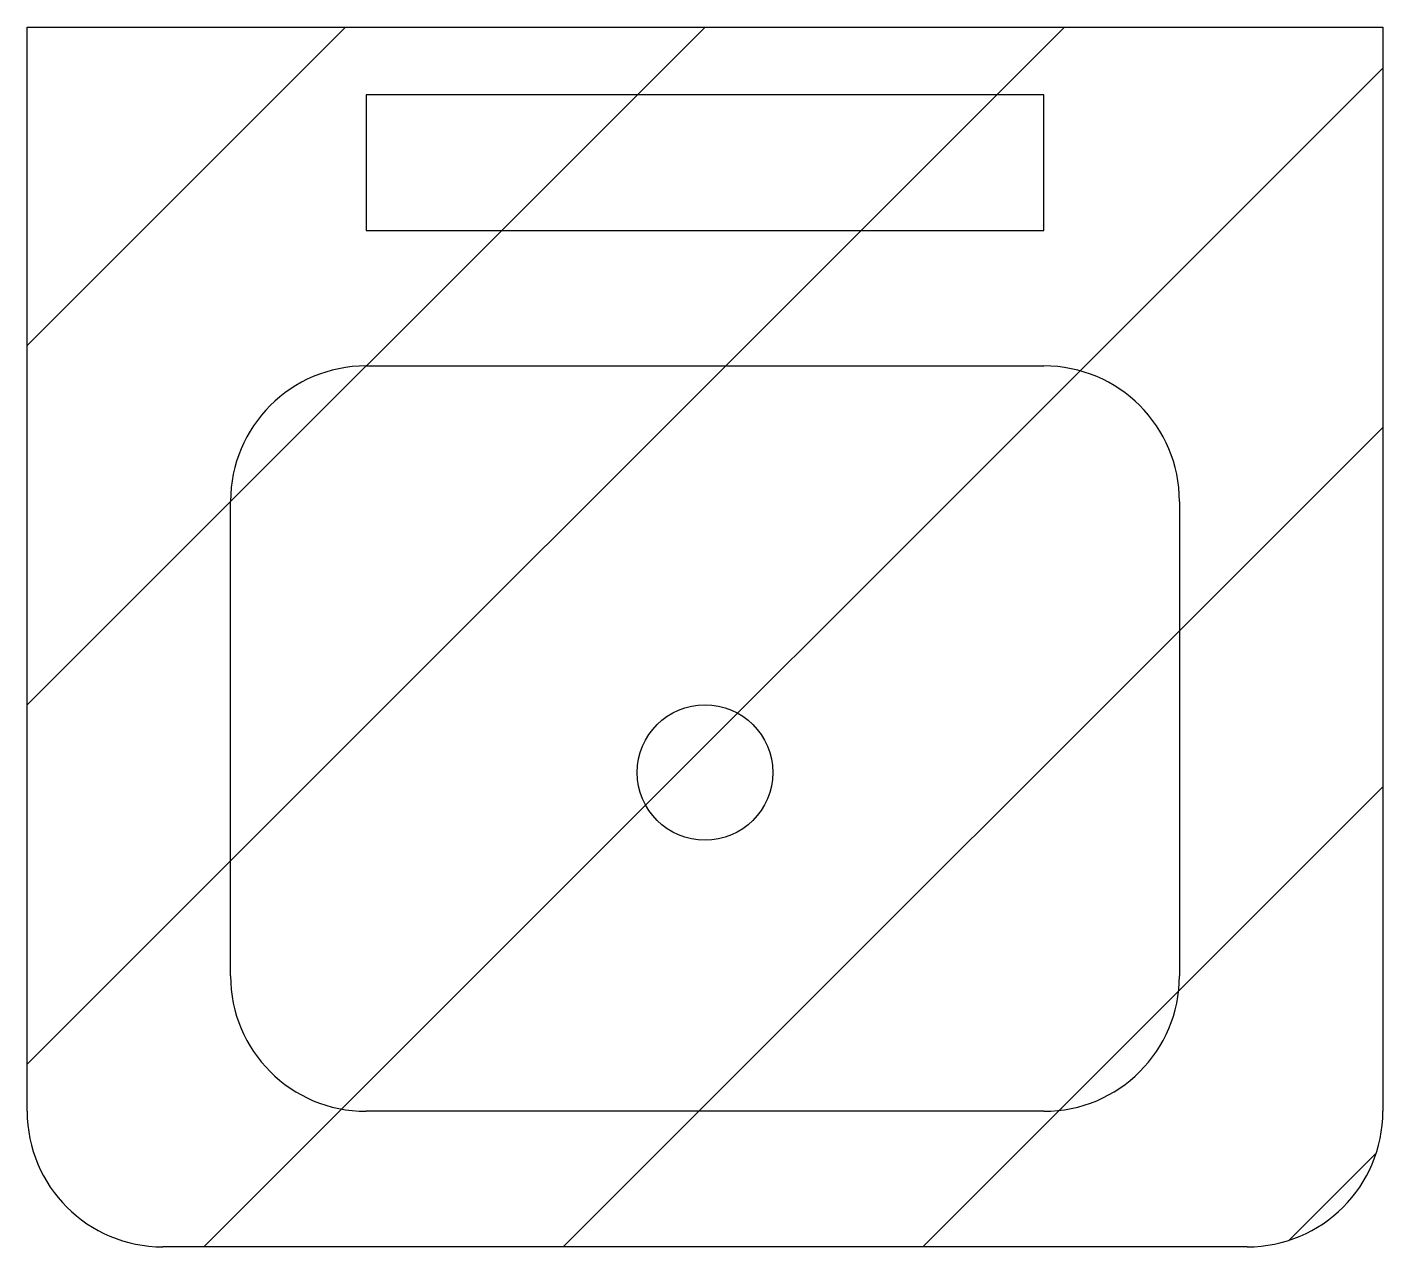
# Model space of a CAD drawing. Extents: x -10 to 10, y -18 to 0.
import ezdxf

# ---------------------------------------------------------------- set-up
doc = ezdxf.new("R2010")
doc.units = 0
doc.header["$LTSCALE"] = 0.375
doc.header["$MEASUREMENT"] = 0
doc.layers.get('0').update_dxf_attribs({"linetype": 'CONTINUOUS'})

msp = doc.modelspace()

# ---------------------------------------------------------------- hatches: boundary and pattern name
h = msp.add_hatch()
h.set_pattern_fill('ANSI31', color=256, scale=30, style=0)
edge = h.paths.add_edge_path()
edge.add_line((-10, 0), (10, 0))
edge.add_line((10, 0), (10, -16))
edge.add_arc((8, -16), 2, -90, 0, ccw=False)
edge.add_line((8, -18), (-8, -18))
edge.add_arc((-8, -16), 2, 180, 270, ccw=False)
edge.add_line((-10, -16), (-10, 0))

# ---------------------------------------------------------------- linework, layer by layer
for p, q in [((-10, -16), (-10, 0)), ((-10, 0), (10, 0)), ((10, 0), (10, -16)), ((5, -1), (-5, -1)), ((-5, -1), (-5, -3)), ((5, -3), (5, -1)), ((-5, -3), (5, -3)), ((-5, -5), (5, -5)), ((-7, -14), (-7, -7)), ((7, -7), (7, -14)), ((5, -16), (-5, -16)), ((8, -18), (-8, -18))]:
    msp.add_line(p, q)
msp.add_circle((0, -11), 1)
for centre, start, end in [((-5, -7), 90, 180), ((5, -7), 0, 90), ((-5, -14), 180, 270), ((5, -14), 270, 0), ((-8, -16), 180, 270), ((8, -16), 270, 0)]:
    msp.add_arc(centre, 2, start, end)

doc.saveas('drawing.dxf')
